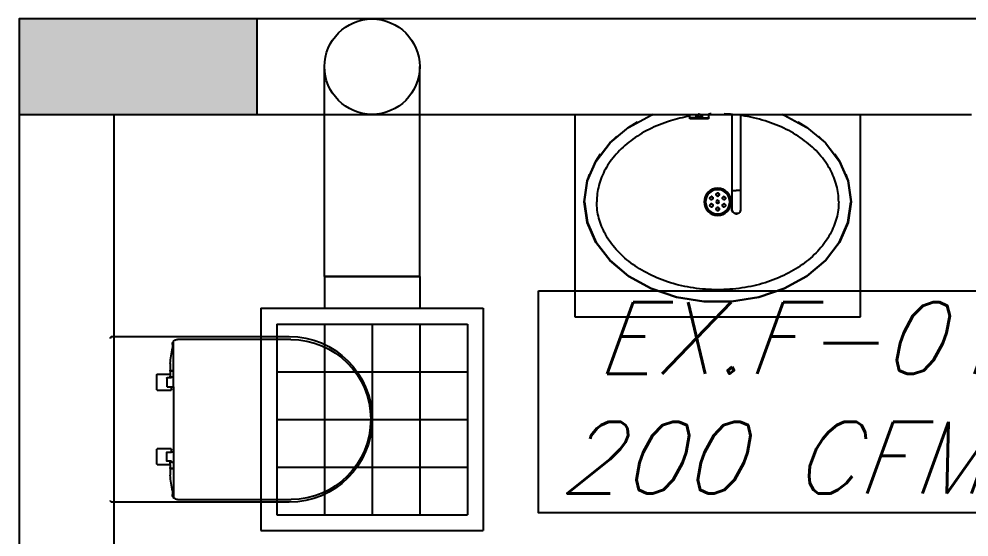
# Model space of a CAD drawing. Header units: metres. Extents: x -658 to -58, y -713 to -118.
# Drawn here: x -111.251 to -109.256, y -128.238 to -127.151 of the extents above; entities that cross this region are included whole.
import ezdxf
from ezdxf.enums import TextEntityAlignment as Align

# ---------------------------------------------------------------- set-up
doc = ezdxf.new("R2010")
doc.units = ezdxf.units.M
doc.header["$LTSCALE"] = 100
for name, color, linetype in [('cw', 4, 'Continuous'), ('EX.DUCT', 3, 'Continuous'), ('M-ANNO-NOTE', 3, 'Continuous'), ('plan', 8, 'Continuous'), ('TEXT AC', 7, 'Continuous')]:
    doc.layers.add(name, color=color, linetype=linetype)
doc.styles.add('rss_dim1', font='romans.shx')

# ---------------------------------------------------------------- blocks, each defined once
blk = doc.blocks.new('wash_basin_15442 - Type 1-533554-الدور الارضي')
for p, q in [((0.125, -0.1), (0.125, -0.525)), ((0.2366, -0.1281), (0.2566, -0.1157)), ((0.366, -0.1), (0.366, -0.1075)), ((0.3794, -0.1075), (0.366, -0.1075)), ((0.3795, -0.1085), (0.3686, -0.1085)), ((0.3686, -0.1085), (0.3795, -0.1085)), ((0.3794, -0.1), (0.3794, -0.1075)), ((0.3794, -0.1075), (0.3797, -0.1075)), ((0.3797, -0.1075), (0.3794, -0.1075)), ((0.3797, -0.1075), (0.3797, -0.1)), ((0.3797, -0.1), (0.3797, -0.1075)), ((0.3802, -0.1), (0.3802, -0.1075)), ((0.3802, -0.1), (0.3802, -0.1075)), ((0.3802, -0.1075), (0.3802, -0.1)), ((0.3802, -0.1075), (0.3803, -0.1075)), ((0.3803, -0.1075), (0.3802, -0.1075)), ((0.3803, -0.1075), (0.3803, -0.1)), ((0.3917, -0.1075), (0.3803, -0.1075)), ((0.3916, -0.1085), (0.3804, -0.1085)), ((0.3804, -0.1085), (0.3916, -0.1085)), ((0.3889, -0.1075), (0.3831, -0.1075)), ((0.3917, -0.1), (0.3917, -0.1075)), ((0.3917, -0.1075), (0.3918, -0.1075)), ((0.3918, -0.1075), (0.3917, -0.1075)), ((0.3918, -0.1075), (0.3918, -0.1)), ((0.3918, -0.1), (0.3918, -0.1075)), ((0.3918, -0.1075), (0.3918, -0.1)), ((0.3923, -0.1), (0.3923, -0.1075)), ((0.3923, -0.1075), (0.3923, -0.1)), ((0.3926, -0.1075), (0.3923, -0.1075)), ((0.3923, -0.1075), (0.3926, -0.1075)), ((0.3925, -0.1085), (0.4034, -0.1085)), ((0.4034, -0.1085), (0.3925, -0.1085)), ((0.3926, -0.1075), (0.3926, -0.1)), ((0.3926, -0.1075), (0.406, -0.1075)), ((0.406, -0.1075), (0.406, -0.1)), ((0.4545, -0.1), (0.4545, -0.26)), ((0.4735, -0.26), (0.4735, -0.1)), ((0.5933, -0.1157), (0.6132, -0.1281)), ((0.725, -0.525), (0.725, -0.1)), ((0.1978, -0.1606), (0.2133, -0.1459)), ((0.6365, -0.1459), (0.652, -0.1606)), ((0.1689, -0.1985), (0.1792, -0.1828)), ((0.6707, -0.1828), (0.681, -0.1985)), ((0.151, -0.24), (0.1557, -0.2259)), ((0.6942, -0.2259), (0.6989, -0.24)), ((0.4558, -0.26), (0.464, -0.26)), ((0.4722, -0.26), (0.464, -0.26)), ((0.125, -0.525), (0.725, -0.525))]:
    blk.add_line(p, q)
at = {"flags": 128}
for points in [[(0.1449, -0.2835), (0.151, -0.2398), (0.1691, -0.1981), (0.1984, -0.16), (0.2376, -0.1274), (0.2849, -0.1016), (0.2895, -0.0997)], [(0.1455, -0.2835), (0.1517, -0.2398), (0.1697, -0.198), (0.1989, -0.16), (0.238, -0.1274), (0.2852, -0.1016), (0.2897, -0.0997)], [(0.5602, -0.0997), (0.5646, -0.1016), (0.6119, -0.1274), (0.651, -0.16), (0.6802, -0.198), (0.6982, -0.2398), (0.7043, -0.2835)], [(0.5603, -0.0997), (0.5649, -0.1016), (0.6123, -0.1274), (0.6514, -0.16), (0.6807, -0.1981), (0.6988, -0.2398), (0.7049, -0.2835)], [(0.1455, -0.2835), (0.1517, -0.2398), (0.1697, -0.198), (0.1989, -0.16), (0.238, -0.1274), (0.2852, -0.1016), (0.29, -0.1)], [(0.367, -0.1085), (0.367, -0.1085), (0.3669, -0.1085), (0.3669, -0.1085), (0.3668, -0.1085), (0.3668, -0.1085), (0.3668, -0.1085), (0.3667, -0.1085), (0.3667, -0.1084), (0.3666, -0.1084), (0.3666, -0.1084), (0.3666, -0.1084), (0.3665, -0.1084), (0.3665, -0.1084), (0.3665, -0.1083), (0.3664, -0.1083), (0.3664, -0.1083), (0.3664, -0.1083), (0.3663, -0.1083), (0.3663, -0.1082), (0.3663, -0.1082), (0.3663, -0.1082), (0.3662, -0.1081), (0.3662, -0.1081), (0.3662, -0.1081), (0.3662, -0.108), (0.3661, -0.108), (0.3661, -0.108), (0.3661, -0.1079), (0.3661, -0.1079), (0.3661, -0.1079), (0.3661, -0.1078), (0.366, -0.1078), (0.366, -0.1077), (0.366, -0.1077), (0.366, -0.1077), (0.366, -0.1076), (0.366, -0.1076), (0.366, -0.1076), (0.366, -0.1075), (0.366, -0.1075)], [(0.3795, -0.1085), (0.3788, -0.1085), (0.3781, -0.1085), (0.3774, -0.1085), (0.3767, -0.1085), (0.3761, -0.1085), (0.3754, -0.1085), (0.3748, -0.1085), (0.3742, -0.1085), (0.3736, -0.1085), (0.3731, -0.1085), (0.3725, -0.1085), (0.372, -0.1085), (0.3715, -0.1085), (0.371, -0.1085), (0.3706, -0.1085), (0.3701, -0.1085), (0.3697, -0.1085), (0.3693, -0.1085), (0.369, -0.1085), (0.3687, -0.1085), (0.3684, -0.1085), (0.3681, -0.1085), (0.3679, -0.1085), (0.3676, -0.1085), (0.3675, -0.1085), (0.3673, -0.1085), (0.3672, -0.1085), (0.3671, -0.1085), (0.367, -0.1085), (0.367, -0.1085), (0.367, -0.1085)], [(0.367, -0.1085), (0.367, -0.1085), (0.3671, -0.1085), (0.3671, -0.1085), (0.3672, -0.1085), (0.3674, -0.1085), (0.3675, -0.1085), (0.3677, -0.1085), (0.368, -0.1085), (0.3682, -0.1085), (0.3685, -0.1085), (0.3688, -0.1085), (0.3691, -0.1085), (0.3695, -0.1085), (0.3699, -0.1085), (0.3703, -0.1085), (0.3708, -0.1085), (0.3712, -0.1085), (0.3717, -0.1085), (0.3722, -0.1085), (0.3728, -0.1085), (0.3733, -0.1085), (0.3739, -0.1085), (0.3745, -0.1085), (0.3751, -0.1085), (0.3757, -0.1085), (0.3764, -0.1085), (0.377, -0.1085), (0.3777, -0.1085), (0.3784, -0.1085), (0.3791, -0.1085), (0.3795, -0.1085)], [(0.3826, -0.1085), (0.3818, -0.1085), (0.3811, -0.1085), (0.3804, -0.1085)], [(0.3804, -0.1085), (0.3811, -0.1085), (0.3819, -0.1085), (0.3826, -0.1085), (0.3834, -0.1085), (0.3841, -0.1085), (0.3849, -0.1085), (0.3856, -0.1085), (0.3864, -0.1085), (0.3872, -0.1085), (0.3879, -0.1085), (0.3887, -0.1085), (0.3894, -0.1085), (0.3902, -0.1085), (0.3909, -0.1085), (0.3916, -0.1085)], [(0.3846, -0.1), (0.3845, -0.1001), (0.3844, -0.1001), (0.3843, -0.1002), (0.3841, -0.1003), (0.384, -0.1004), (0.3839, -0.1004), (0.3838, -0.1005), (0.3837, -0.1006), (0.3836, -0.1007), (0.3835, -0.1008), (0.3834, -0.1009), (0.3833, -0.101), (0.3832, -0.1011), (0.3831, -0.1012), (0.3831, -0.1014), (0.383, -0.1015), (0.3829, -0.1016), (0.3828, -0.1017), (0.3828, -0.1019), (0.3827, -0.102), (0.3827, -0.1021), (0.3826, -0.1022), (0.3826, -0.1024), (0.3826, -0.1025), (0.3826, -0.1027), (0.3825, -0.1028), (0.3825, -0.1029), (0.3825, -0.1031), (0.3825, -0.1032), (0.3825, -0.1034), (0.3825, -0.1035), (0.3825, -0.1036), (0.3825, -0.1038), (0.3826, -0.1039), (0.3826, -0.104), (0.3826, -0.1042), (0.3827, -0.1043), (0.3827, -0.1044), (0.3828, -0.1046), (0.3828, -0.1047), (0.3829, -0.1048), (0.3829, -0.105), (0.383, -0.1051), (0.3831, -0.1052), (0.3832, -0.1053), (0.3833, -0.1054), (0.3833, -0.1055), (0.3834, -0.1056), (0.3835, -0.1057), (0.3836, -0.1058), (0.3837, -0.1059), (0.3838, -0.106), (0.384, -0.1061), (0.3841, -0.1062), (0.3842, -0.1062), (0.3843, -0.1063), (0.3844, -0.1064), (0.3846, -0.1064), (0.3847, -0.1065), (0.3848, -0.1065), (0.385, -0.1066), (0.3851, -0.1066), (0.3852, -0.1067), (0.3854, -0.1067), (0.3855, -0.1067), (0.3856, -0.1067), (0.3858, -0.1067), (0.3859, -0.1068), (0.386, -0.1068)], [(0.386, -0.1068), (0.3861, -0.1067), (0.3863, -0.1067), (0.3864, -0.1067), (0.3866, -0.1067), (0.3867, -0.1067), (0.3868, -0.1066), (0.387, -0.1066), (0.3871, -0.1066), (0.3872, -0.1065), (0.3874, -0.1065), (0.3875, -0.1064), (0.3876, -0.1064), (0.3877, -0.1063), (0.3879, -0.1062), (0.388, -0.1061), (0.3881, -0.1061), (0.3882, -0.106), (0.3883, -0.1059), (0.3884, -0.1058), (0.3885, -0.1057), (0.3886, -0.1056), (0.3887, -0.1055), (0.3888, -0.1054), (0.3889, -0.1053), (0.3889, -0.1051), (0.389, -0.105), (0.3891, -0.1049), (0.3892, -0.1048), (0.3892, -0.1046), (0.3893, -0.1045), (0.3893, -0.1044), (0.3894, -0.1043), (0.3894, -0.1041), (0.3894, -0.104), (0.3894, -0.1038), (0.3895, -0.1037), (0.3895, -0.1036), (0.3895, -0.1034), (0.3895, -0.1033), (0.3895, -0.1031), (0.3895, -0.103), (0.3895, -0.1029), (0.3895, -0.1027), (0.3894, -0.1026), (0.3894, -0.1025), (0.3894, -0.1023), (0.3893, -0.1022), (0.3893, -0.1021), (0.3892, -0.1019), (0.3892, -0.1018), (0.3891, -0.1017), (0.3891, -0.1015), (0.389, -0.1014), (0.3889, -0.1013), (0.3888, -0.1012), (0.3887, -0.1011), (0.3887, -0.101), (0.3886, -0.1009), (0.3885, -0.1008), (0.3884, -0.1007), (0.3883, -0.1006), (0.3882, -0.1005), (0.388, -0.1004), (0.3879, -0.1003), (0.3878, -0.1003), (0.3877, -0.1002), (0.3876, -0.1001), (0.3874, -0.1001), (0.3873, -0.1)], [(0.3916, -0.1085), (0.3909, -0.1085), (0.3901, -0.1085), (0.3894, -0.1085)], [(0.3925, -0.1085), (0.3932, -0.1085), (0.3939, -0.1085), (0.3946, -0.1085), (0.3953, -0.1085), (0.3959, -0.1085), (0.3966, -0.1085), (0.3972, -0.1085), (0.3978, -0.1085), (0.3984, -0.1085), (0.3989, -0.1085), (0.3995, -0.1085), (0.4, -0.1085), (0.4005, -0.1085), (0.401, -0.1085), (0.4014, -0.1085), (0.4019, -0.1085), (0.4023, -0.1085), (0.4027, -0.1085), (0.403, -0.1085), (0.4033, -0.1085), (0.4036, -0.1085), (0.4039, -0.1085), (0.4041, -0.1085), (0.4044, -0.1085), (0.4045, -0.1085), (0.4047, -0.1085), (0.4048, -0.1085), (0.4049, -0.1085), (0.405, -0.1085), (0.405, -0.1085), (0.405, -0.1085)], [(0.405, -0.1085), (0.405, -0.1085), (0.4049, -0.1085), (0.4049, -0.1085), (0.4048, -0.1085), (0.4046, -0.1085), (0.4045, -0.1085), (0.4043, -0.1085), (0.404, -0.1085), (0.4038, -0.1085), (0.4035, -0.1085), (0.4032, -0.1085), (0.4029, -0.1085), (0.4025, -0.1085), (0.4021, -0.1085), (0.4017, -0.1085), (0.4012, -0.1085), (0.4008, -0.1085), (0.4003, -0.1085), (0.3998, -0.1085), (0.3992, -0.1085), (0.3987, -0.1085), (0.3981, -0.1085), (0.3975, -0.1085), (0.3969, -0.1085), (0.3963, -0.1085), (0.3956, -0.1085), (0.395, -0.1085), (0.3943, -0.1085), (0.3936, -0.1085), (0.3929, -0.1085), (0.3925, -0.1085)], [(0.406, -0.1075), (0.406, -0.1075), (0.406, -0.1076), (0.406, -0.1076), (0.406, -0.1077), (0.406, -0.1077), (0.406, -0.1077), (0.406, -0.1078), (0.4059, -0.1078), (0.4059, -0.1079), (0.4059, -0.1079), (0.4059, -0.1079), (0.4059, -0.108), (0.4059, -0.108), (0.4058, -0.108), (0.4058, -0.1081), (0.4058, -0.1081), (0.4058, -0.1081), (0.4058, -0.1082), (0.4057, -0.1082), (0.4057, -0.1082), (0.4057, -0.1082), (0.4056, -0.1083), (0.4056, -0.1083), (0.4056, -0.1083), (0.4055, -0.1083), (0.4055, -0.1084), (0.4055, -0.1084), (0.4054, -0.1084), (0.4054, -0.1084), (0.4054, -0.1084), (0.4053, -0.1084), (0.4053, -0.1085), (0.4052, -0.1085), (0.4052, -0.1085), (0.4052, -0.1085), (0.4051, -0.1085), (0.4051, -0.1085), (0.4051, -0.1085), (0.405, -0.1085), (0.405, -0.1085)], [(0.5599, -0.1), (0.5646, -0.1016), (0.6119, -0.1274), (0.651, -0.16), (0.6802, -0.198), (0.6982, -0.2398), (0.7043, -0.2835)], [(0.4545, -0.26), (0.4545, -0.2616), (0.4545, -0.2631), (0.4545, -0.2647), (0.4545, -0.2662), (0.4545, -0.2677), (0.4545, -0.2693), (0.4545, -0.2708), (0.4545, -0.2723), (0.4545, -0.2737), (0.4545, -0.2752), (0.4545, -0.2766), (0.4545, -0.278), (0.4545, -0.2794), (0.4545, -0.2807), (0.4545, -0.282), (0.4545, -0.2833), (0.4545, -0.2845), (0.4545, -0.2857), (0.4545, -0.2869), (0.4545, -0.288), (0.4545, -0.289), (0.4545, -0.2901), (0.4545, -0.291), (0.4545, -0.2919), (0.4545, -0.2928), (0.4545, -0.2936), (0.4545, -0.2944), (0.4545, -0.2951), (0.4545, -0.2958), (0.4545, -0.2963), (0.4545, -0.2969), (0.4545, -0.2974), (0.4545, -0.2978), (0.4545, -0.2981), (0.4545, -0.2984), (0.4545, -0.2987), (0.4545, -0.2988), (0.4545, -0.2989), (0.4545, -0.299)], [(0.4735, -0.299), (0.4735, -0.2989), (0.4735, -0.2988), (0.4735, -0.2987), (0.4735, -0.2984), (0.4735, -0.2981), (0.4735, -0.2978), (0.4735, -0.2974), (0.4735, -0.2969), (0.4735, -0.2964), (0.4735, -0.2958), (0.4735, -0.2951), (0.4735, -0.2944), (0.4735, -0.2936), (0.4735, -0.2928), (0.4735, -0.292), (0.4735, -0.291), (0.4735, -0.2901), (0.4735, -0.289), (0.4735, -0.288), (0.4735, -0.2869), (0.4735, -0.2857), (0.4735, -0.2845), (0.4735, -0.2833), (0.4735, -0.282), (0.4735, -0.2807), (0.4735, -0.2794), (0.4735, -0.278), (0.4735, -0.2766), (0.4735, -0.2752), (0.4735, -0.2737), (0.4735, -0.2723), (0.4735, -0.2708), (0.4735, -0.2693), (0.4735, -0.2678), (0.4735, -0.2662), (0.4735, -0.2647), (0.4735, -0.2631), (0.4735, -0.2616), (0.4735, -0.26), (0.4735, -0.26)], [(0.7049, -0.2835), (0.6988, -0.3271), (0.6807, -0.3689), (0.6514, -0.4069), (0.6123, -0.4395), (0.5649, -0.4653), (0.5114, -0.4832), (0.4542, -0.4923), (0.3957, -0.4923), (0.3384, -0.4832), (0.2849, -0.4653), (0.2376, -0.4395), (0.1984, -0.4069), (0.1691, -0.3689), (0.151, -0.3271), (0.1449, -0.2835)], [(0.1455, -0.2835), (0.1517, -0.3271), (0.1697, -0.3689), (0.1989, -0.4069), (0.238, -0.4395), (0.2852, -0.4653), (0.3386, -0.4832), (0.3957, -0.4923), (0.4542, -0.4923), (0.5113, -0.4832), (0.5646, -0.4653), (0.6119, -0.4395), (0.651, -0.4069), (0.6802, -0.3689), (0.6982, -0.3271), (0.7043, -0.2835)], [(0.7043, -0.2835), (0.6982, -0.3271), (0.6802, -0.3689), (0.651, -0.4069), (0.6119, -0.4395), (0.5646, -0.4653), (0.5113, -0.4832), (0.4542, -0.4923), (0.3957, -0.4923), (0.3386, -0.4832), (0.2852, -0.4653), (0.238, -0.4395), (0.1989, -0.4069), (0.1697, -0.3689), (0.1517, -0.3271), (0.1455, -0.2835)]]:
    blk.add_lwpolyline(points, dxfattribs=at)
for centre, radius, start, end in [((0.3795, -0.1083), 0.0002, 270, 0), ((0.3795, -0.1083), 0.0002, 270, 360), ((0.3804, -0.1083), 0.0002, 180, 270), ((0.3804, -0.1083), 0.0002, 180, 270), ((0.386, -0.1032), 0.0035, 100.9743, 180), ((0.386, -0.1032), 0.0035, 180, 270), ((0.386, -0.1032), 0.0025, 90, 180), ((0.386, -0.1032), 0.0025, 180, 270), ((0.386, -0.1032), 0.0025, 270, 90), ((0.386, -0.1032), 0.0035, 270, 360), ((0.386, -0.1032), 0.0035, 0, 79.0257), ((0.3916, -0.1083), 0.0002, 270, 0), ((0.3916, -0.1083), 0.0002, 270, 0), ((0.3925, -0.1083), 0.0002, 180, 270), ((0.3925, -0.1083), 0.0002, 180, 270), ((0.4249, -0.2835), 0.0286, 90, 270), ((0.4249, -0.2835), 0.0286, 0, 180), ((0.4249, -0.2835), 0.0254, 90, 270), ((0.4249, -0.2835), 0.0286, 270, 90), ((0.4249, -0.2835), 0.0254, 270, 90), ((0.4249, -0.2835), 0.0286, 180, 0), ((0.4249, -0.2835), 0.00317, 90, 180), ((0.4249, -0.2835), 0.00317, 180, 270), ((0.4249, -0.2835), 0.00318, 90, 105), ((0.4249, -0.2835), 0.00318, 255, 270), ((0.4249, -0.2835), 0.00318, 75, 90), ((0.4249, -0.2835), 0.00318, 0, 90), ((0.4249, -0.2835), 0.00317, 270, 0), ((0.4249, -0.2835), 0.00317, 270, 285), ((0.464, -0.299), 0.0095, 170, 210), ((0.464, -0.299), 0.0095, 180, 193.6243), ((0.464, -0.299), 0.0095, 330, 10), ((0.464, -0.299), 0.0095, 346.3821, 360), ((0.464, -0.299), 0.0095, 250, 270), ((0.464, -0.299), 0.0085, 253.3917, 270), ((0.464, -0.299), 0.0095, 258.4463, 270), ((0.464, -0.299), 0.009, 261.6271, 270), ((0.464, -0.299), 0.0085, 270, 286.6195), ((0.464, -0.299), 0.0095, 270, 290), ((0.464, -0.299), 0.009, 270, 278.39), ((0.464, -0.299), 0.0095, 270, 281.5609)]:
    blk.add_arc(centre, radius, start, end)
for points in [[(0.4112, -0.0991), (0.4094, -0.0992), (0.4075, -0.0993), (0.4057, -0.0994)], [(0.456, -0.1002), (0.4502, -0.0997), (0.4444, -0.0994), (0.4387, -0.0991)], [(0.3795, -0.1085), (0.3795, -0.1085), (0.3795, -0.1085), (0.3795, -0.1083), (0.3794, -0.1081), (0.3794, -0.1078), (0.3794, -0.1076), (0.3794, -0.1075)], [(0.3797, -0.1083), (0.3797, -0.1083), (0.3797, -0.1083), (0.3797, -0.1081), (0.3797, -0.1078), (0.3797, -0.1076), (0.3797, -0.1075)], [(0.3797, -0.1075), (0.3797, -0.1076), (0.3797, -0.1078), (0.3797, -0.1081), (0.3797, -0.1083), (0.3797, -0.1083), (0.3797, -0.1083)], [(0.3802, -0.1083), (0.3802, -0.1083), (0.3802, -0.1083), (0.3802, -0.1081), (0.3802, -0.1078), (0.3802, -0.1076), (0.3802, -0.1075)], [(0.3802, -0.1075), (0.3802, -0.1076), (0.3802, -0.1078), (0.3802, -0.1081), (0.3802, -0.1083), (0.3802, -0.1083), (0.3802, -0.1083)], [(0.3803, -0.1075), (0.3803, -0.1076), (0.3803, -0.1077), (0.3803, -0.1078)], [(0.3803, -0.1078), (0.3803, -0.1077), (0.3803, -0.1076), (0.3803, -0.1075)], [(0.3804, -0.1085), (0.3804, -0.1085), (0.3804, -0.1085), (0.3804, -0.1084), (0.3804, -0.1083)], [(0.3843, -0.1013), (0.3834, -0.1014), (0.3824, -0.1015), (0.3815, -0.1016)], [(0.3892, -0.1007), (0.3885, -0.1008), (0.3878, -0.1009), (0.3871, -0.1009)], [(0.3916, -0.1085), (0.3916, -0.1085), (0.3916, -0.1085), (0.3916, -0.1084), (0.3916, -0.1083)], [(0.3917, -0.1078), (0.3917, -0.1077), (0.3917, -0.1076), (0.3917, -0.1075)], [(0.3917, -0.1075), (0.3917, -0.1076), (0.3917, -0.1077), (0.3917, -0.1078)], [(0.3918, -0.1075), (0.3918, -0.1076), (0.3918, -0.1078), (0.3918, -0.1081), (0.3918, -0.1083), (0.3918, -0.1083), (0.3918, -0.1083)], [(0.3918, -0.1083), (0.3918, -0.1083), (0.3918, -0.1083), (0.3918, -0.1081), (0.3918, -0.1078), (0.3918, -0.1076), (0.3918, -0.1075)], [(0.3923, -0.1075), (0.3923, -0.1076), (0.3923, -0.1078), (0.3923, -0.1081), (0.3923, -0.1083), (0.3923, -0.1083), (0.3923, -0.1083)], [(0.3923, -0.1083), (0.3923, -0.1083), (0.3923, -0.1083), (0.3923, -0.1081), (0.3923, -0.1078), (0.3923, -0.1076), (0.3923, -0.1075)], [(0.3925, -0.1085), (0.3925, -0.1085), (0.3925, -0.1085), (0.3925, -0.1083), (0.3926, -0.1081), (0.3926, -0.1078), (0.3926, -0.1076), (0.3926, -0.1075)], [(0.4094, -0.2779), (0.4096, -0.2782), (0.4099, -0.2784), (0.4102, -0.2786)], [(0.4224, -0.2663), (0.4223, -0.2665), (0.4221, -0.2669), (0.4218, -0.2676), (0.4218, -0.268), (0.4218, -0.2683)], [(0.4218, -0.2683), (0.4218, -0.2684), (0.4218, -0.2685), (0.4218, -0.2687)], [(0.4249, -0.2715), (0.4247, -0.2715), (0.4242, -0.2714), (0.4235, -0.2711), (0.4229, -0.2708), (0.4224, -0.2702), (0.4221, -0.2696), (0.4218, -0.269), (0.4218, -0.2685), (0.4218, -0.2683)], [(0.4264, -0.2654), (0.4259, -0.2652), (0.4254, -0.2651), (0.4249, -0.2651)], [(0.4249, -0.2715), (0.4252, -0.2715), (0.4257, -0.2714), (0.4264, -0.2711), (0.427, -0.2708), (0.4275, -0.2702), (0.4278, -0.2696), (0.428, -0.2692), (0.428, -0.269)], [(0.4281, -0.2687), (0.4281, -0.2685), (0.4281, -0.2684), (0.4281, -0.2683)], [(0.4375, -0.2727), (0.4371, -0.2728), (0.4368, -0.2729), (0.4365, -0.2731)], [(0.4386, -0.2727), (0.4384, -0.2727), (0.4381, -0.2727), (0.4377, -0.2727), (0.4375, -0.2727)], [(0.6789, -0.2835), (0.6789, -0.295), (0.6759, -0.3181), (0.6623, -0.3519), (0.6397, -0.3838), (0.6085, -0.4124), (0.5698, -0.4363), (0.525, -0.4544), (0.4761, -0.4655), (0.4249, -0.4693), (0.3738, -0.4655), (0.3249, -0.4544), (0.2801, -0.4363), (0.2414, -0.4124), (0.2102, -0.3838), (0.1876, -0.3519), (0.174, -0.3181), (0.1709, -0.295), (0.1709, -0.2835)], [(0.4249, -0.2954), (0.4247, -0.2954), (0.4242, -0.2955), (0.4235, -0.2958), (0.4229, -0.2961), (0.4224, -0.2967), (0.4221, -0.2973), (0.4218, -0.2979), (0.4218, -0.2984), (0.4218, -0.2986)], [(0.4249, -0.2954), (0.4252, -0.2954), (0.4257, -0.2955), (0.4264, -0.2958), (0.427, -0.2961), (0.4275, -0.2967), (0.4278, -0.2973), (0.4281, -0.2979), (0.4281, -0.2984), (0.4281, -0.2986)], [(0.4275, -0.3006), (0.4276, -0.3004), (0.4278, -0.3), (0.4281, -0.2993), (0.4281, -0.2989), (0.4281, -0.2986)], [(0.4405, -0.289), (0.4403, -0.2887), (0.44, -0.2885), (0.4397, -0.2883)], [(0.464, -0.3085), (0.4629, -0.3085), (0.4607, -0.3081), (0.4578, -0.3064), (0.4556, -0.3038), (0.4545, -0.3007), (0.4545, -0.2984), (0.4546, -0.2973)], [(0.464, -0.3085), (0.4654, -0.3085), (0.4681, -0.3079), (0.4715, -0.3053), (0.4735, -0.3015), (0.4736, -0.2987), (0.4734, -0.2973)], [(0.4235, -0.3015), (0.424, -0.3017), (0.4245, -0.3018), (0.4249, -0.3018)]]:
    blk.add_open_spline(points, degree=3)
for points, knots in [([(0.366, -0.1039), (0.3521, -0.1064), (0.3224, -0.1135), (0.2801, -0.1306), (0.2414, -0.1545), (0.2102, -0.1831), (0.1876, -0.215), (0.174, -0.2488), (0.1709, -0.2719), (0.1709, -0.2835)], [4.941188, 4.941188, 4.941188, 4.941188, 5.105088, 5.301438, 5.497787, 5.694137, 5.890486, 6.086836, 6.283185, 6.283185, 6.283185, 6.283185]), ([(0.3794, -0.1075), (0.3794, -0.1076), (0.3794, -0.1078), (0.3794, -0.1082), (0.3795, -0.1084), (0.3795, -0.1085), (0.3795, -0.1085)], [0, 0, 0, 0, 0.2, 0.4, 0.7, 1, 1, 1, 1]), ([(0.3804, -0.1083), (0.3804, -0.1083), (0.3804, -0.1085), (0.3804, -0.1085), (0.3804, -0.1085)], [0.6, 0.6, 0.6, 0.6, 0.7, 1, 1, 1, 1]), ([(0.3854, -0.0998), (0.3852, -0.0998), (0.3848, -0.0999), (0.3843, -0.1002), (0.384, -0.1004), (0.3837, -0.1006), (0.3835, -0.1008), (0.3833, -0.101), (0.3831, -0.1012), (0.3829, -0.1016), (0.3826, -0.1022), (0.3825, -0.1028), (0.3825, -0.1032)], [0.5555556, 0.5555556, 0.5555556, 0.5555556, 0.6111111, 0.6666667, 0.6944444, 0.7222222, 0.75, 0.7777778, 0.8055556, 0.8333333, 0.8888889, 1, 1, 1, 1]), ([(0.3825, -0.1032), (0.3825, -0.1037), (0.3826, -0.1043), (0.3829, -0.1049), (0.3831, -0.1053), (0.3833, -0.1055), (0.3835, -0.1057), (0.3837, -0.1059), (0.384, -0.1061), (0.3842, -0.1063), (0.3845, -0.1064), (0.3849, -0.1066), (0.3856, -0.1068), (0.3864, -0.1068), (0.3872, -0.1066), (0.3877, -0.1063), (0.388, -0.1061), (0.3883, -0.1059), (0.3885, -0.1057), (0.3887, -0.1055), (0.3889, -0.1053), (0.3891, -0.1049), (0.3894, -0.1043), (0.3895, -0.1037), (0.3895, -0.1032)], [0, 0, 0, 0, 0.111111, 0.166667, 0.194444, 0.222222, 0.25, 0.277778, 0.305556, 0.333333, 0.361111, 0.388889, 0.444444, 0.555556, 0.611111, 0.666667, 0.694444, 0.722222, 0.75, 0.777778, 0.805556, 0.833333, 0.888889, 1, 1, 1, 1]), ([(0.3895, -0.1032), (0.3895, -0.1028), (0.3894, -0.1022), (0.3891, -0.1016), (0.3889, -0.1012), (0.3887, -0.101), (0.3885, -0.1008), (0.3883, -0.1006), (0.388, -0.1004), (0.3878, -0.1002), (0.3875, -0.1001), (0.3871, -0.0999), (0.3868, -0.0998), (0.3866, -0.0998)], [0, 0, 0, 0, 0.1111111, 0.1666667, 0.1944444, 0.2222222, 0.25, 0.2777778, 0.3055556, 0.3333333, 0.3611111, 0.3888889, 0.4444444, 0.4444444, 0.4444444, 0.4444444]), ([(0.3916, -0.1083), (0.3916, -0.1083), (0.3916, -0.1085), (0.3916, -0.1085), (0.3916, -0.1085)], [0.6, 0.6, 0.6, 0.6, 0.7, 1, 1, 1, 1]), ([(0.3926, -0.1075), (0.3926, -0.1076), (0.3926, -0.1078), (0.3926, -0.1082), (0.3925, -0.1084), (0.3925, -0.1085), (0.3925, -0.1085)], [0, 0, 0, 0, 0.2, 0.4, 0.7, 1, 1, 1, 1]), ([(0.6789, -0.2835), (0.6789, -0.2719), (0.6759, -0.2488), (0.6623, -0.215), (0.6397, -0.1831), (0.6085, -0.1545), (0.5698, -0.1306), (0.525, -0.1125), (0.4913, -0.1049), (0.4735, -0.1023), (0.4724, -0.1021)], [3.141593, 3.141593, 3.141593, 3.141593, 3.337942, 3.534292, 3.730641, 3.926991, 4.12334, 4.31969, 4.516039, 4.529088, 4.529088, 4.529088, 4.529088]), ([(0.4102, -0.2786), (0.41, -0.2785), (0.4097, -0.2782), (0.4093, -0.2778), (0.4091, -0.2775), (0.4089, -0.2772), (0.4088, -0.2769), (0.4087, -0.2765), (0.4086, -0.2758), (0.4088, -0.2748), (0.4093, -0.2738), (0.4101, -0.2732), (0.4108, -0.2729), (0.4113, -0.2727), (0.4118, -0.2727), (0.4126, -0.2727), (0.4131, -0.2729), (0.4134, -0.2731)], [-1, -1, -1, -1, -0.916667, -0.875, -0.833333, -0.791667, -0.770833, -0.75, -0.666667, -0.555556, -0.444444, -0.333333, -0.277778, -0.222222, -0.166667, -0.111111, 0, 0, 0, 0]), ([(0.4134, -0.2731), (0.4137, -0.2733), (0.4141, -0.2736), (0.4145, -0.2742), (0.4147, -0.2745), (0.4148, -0.2747), (0.4149, -0.275), (0.4149, -0.2753), (0.415, -0.2755), (0.415, -0.2759), (0.415, -0.2764), (0.4148, -0.2771), (0.4144, -0.2778), (0.4139, -0.2783), (0.4136, -0.2785), (0.4133, -0.2787), (0.4129, -0.2788), (0.4126, -0.2789), (0.4123, -0.279), (0.412, -0.279), (0.4117, -0.279), (0.4111, -0.279), (0.4105, -0.2788), (0.4102, -0.2786)], [-1, -1, -1, -1, -0.888889, -0.833333, -0.805556, -0.777778, -0.75, -0.722222, -0.694444, -0.666667, -0.611111, -0.555556, -0.444444, -0.388889, -0.361111, -0.333333, -0.277778, -0.25, -0.222222, -0.194444, -0.166667, -0.111111, 0, 0, 0, 0]), ([(0.4102, -0.2786), (0.4105, -0.2788), (0.4111, -0.279), (0.4117, -0.279), (0.4121, -0.279), (0.4122, -0.279), (0.4123, -0.279)], [-1, -1, -1, -1, -0.8888889, -0.8333333, -0.8055556, -0.7777778, -0.7777778, -0.7777778, -0.7777778]), ([(0.4134, -0.2731), (0.4132, -0.273), (0.4128, -0.2728), (0.4123, -0.2727), (0.4118, -0.2727), (0.4115, -0.2727), (0.4113, -0.2727), (0.4113, -0.2727)], [-1, -1, -1, -1, -0.9166667, -0.875, -0.8333333, -0.7916667, -0.7777778, -0.7777778, -0.7777778, -0.7777778]), ([(0.4148, -0.2747), (0.4147, -0.2747), (0.4147, -0.2745), (0.4145, -0.2742), (0.4141, -0.2736), (0.4137, -0.2733), (0.4134, -0.2731)], [-0.2222222, -0.2222222, -0.2222222, -0.2222222, -0.1944444, -0.1666667, -0.1111111, 0, 0, 0, 0]), ([(0.4218, -0.2683), (0.4218, -0.2679), (0.4218, -0.2675), (0.422, -0.267), (0.4222, -0.2667), (0.4225, -0.2663), (0.4229, -0.2658), (0.4237, -0.2653), (0.4245, -0.2651), (0.4249, -0.2651)], [-1, -1, -1, -1, -0.785714, -0.732143, -0.678571, -0.571429, -0.428571, -0.285714, 0, 0, 0, 0]), ([(0.4219, -0.269), (0.4219, -0.2691), (0.4219, -0.2693), (0.422, -0.2696), (0.4222, -0.2699), (0.4225, -0.2703), (0.4229, -0.2708), (0.4235, -0.2711), (0.4242, -0.2714), (0.4247, -0.2715), (0.4249, -0.2715)], [-0.8571429, -0.8571429, -0.8571429, -0.8571429, -0.7857143, -0.7321429, -0.6785714, -0.5714286, -0.4285714, -0.2857143, -0.1428571, 0, 0, 0, 0]), ([(0.4249, -0.2651), (0.4246, -0.2651), (0.4241, -0.2652), (0.4237, -0.2654), (0.4235, -0.2654)], [-1, -1, -1, -1, -0.7857143, -0.7142857, -0.7142857, -0.7142857, -0.7142857]), ([(0.4249, -0.2651), (0.4253, -0.2651), (0.426, -0.2652), (0.4269, -0.2657), (0.4275, -0.2663), (0.4278, -0.2669), (0.4281, -0.2676), (0.4281, -0.268), (0.4281, -0.2683)], [-1, -1, -1, -1, -0.785714, -0.571429, -0.428571, -0.285714, -0.142857, 0, 0, 0, 0]), ([(0.4281, -0.2683), (0.4281, -0.2686), (0.4281, -0.2691), (0.4279, -0.2695), (0.4277, -0.2699), (0.4274, -0.2703), (0.427, -0.2708), (0.4264, -0.2711), (0.4257, -0.2714), (0.4252, -0.2715), (0.4249, -0.2715)], [-1, -1, -1, -1, -0.785714, -0.732143, -0.678571, -0.571429, -0.428571, -0.285714, -0.142857, 0, 0, 0, 0]), ([(0.4281, -0.2683), (0.4281, -0.2679), (0.4281, -0.2675), (0.4279, -0.267), (0.4277, -0.2667), (0.4276, -0.2665), (0.4275, -0.2663)], [-1, -1, -1, -1, -0.7857143, -0.7321429, -0.6785714, -0.5714286, -0.5714286, -0.5714286, -0.5714286]), ([(0.4397, -0.2786), (0.4394, -0.2788), (0.4388, -0.279), (0.4382, -0.279), (0.4379, -0.279), (0.4376, -0.279), (0.4373, -0.2789), (0.437, -0.2789), (0.4368, -0.2788), (0.4364, -0.2786), (0.4361, -0.2783), (0.4355, -0.2778), (0.4351, -0.2771), (0.435, -0.2765), (0.4349, -0.2761), (0.4349, -0.2757), (0.4349, -0.2754), (0.435, -0.275), (0.4351, -0.2747), (0.4352, -0.2745), (0.4354, -0.2742), (0.4358, -0.2736), (0.4362, -0.2733), (0.4365, -0.2731)], [-1, -1, -1, -1, -0.888889, -0.833333, -0.805556, -0.777778, -0.75, -0.722222, -0.694444, -0.666667, -0.611111, -0.555556, -0.444444, -0.388889, -0.361111, -0.333333, -0.277778, -0.25, -0.222222, -0.194444, -0.166667, -0.111111, 0, 0, 0, 0]), ([(0.4365, -0.2731), (0.4362, -0.2733), (0.4358, -0.2736), (0.4354, -0.2742), (0.4352, -0.2745), (0.4352, -0.2747), (0.4351, -0.2747)], [-1, -1, -1, -1, -0.8888889, -0.8333333, -0.8055556, -0.7777778, -0.7777778, -0.7777778, -0.7777778]), ([(0.4365, -0.2731), (0.4367, -0.273), (0.4371, -0.2728), (0.4376, -0.2727), (0.438, -0.2727), (0.4384, -0.2727), (0.4387, -0.2727), (0.4391, -0.2728), (0.4397, -0.2731), (0.4406, -0.2738), (0.4411, -0.2748), (0.4413, -0.2757), (0.4412, -0.2765), (0.4411, -0.277), (0.4408, -0.2775), (0.4404, -0.2781), (0.44, -0.2784), (0.4397, -0.2786)], [-1, -1, -1, -1, -0.916667, -0.875, -0.833333, -0.791667, -0.770833, -0.75, -0.666667, -0.555556, -0.444444, -0.333333, -0.277778, -0.222222, -0.166667, -0.111111, 0, 0, 0, 0]), ([(0.4376, -0.279), (0.4377, -0.279), (0.4378, -0.279), (0.4382, -0.279), (0.4388, -0.279), (0.4394, -0.2788), (0.4397, -0.2786)], [-0.2222222, -0.2222222, -0.2222222, -0.2222222, -0.1944444, -0.1666667, -0.1111111, 0, 0, 0, 0]), ([(0.4397, -0.2786), (0.4399, -0.2785), (0.4402, -0.2783), (0.4404, -0.278), (0.4405, -0.2779)], [-1, -1, -1, -1, -0.9166667, -0.8888889, -0.8888889, -0.8888889, -0.8888889]), ([(0.4134, -0.2938), (0.4132, -0.2939), (0.4128, -0.2941), (0.4123, -0.2942), (0.4118, -0.2942), (0.4115, -0.2942), (0.4112, -0.2942), (0.4108, -0.2941), (0.4102, -0.2938), (0.4093, -0.2931), (0.4088, -0.2921), (0.4086, -0.2912), (0.4087, -0.2904), (0.4088, -0.2899), (0.4091, -0.2894), (0.4095, -0.2888), (0.4099, -0.2885), (0.4102, -0.2883)], [-1, -1, -1, -1, -0.916667, -0.875, -0.833333, -0.791667, -0.770833, -0.75, -0.666667, -0.555556, -0.444444, -0.333333, -0.277778, -0.222222, -0.166667, -0.111111, 0, 0, 0, 0]), ([(0.4102, -0.2883), (0.41, -0.2884), (0.4097, -0.2886), (0.4095, -0.2889), (0.4094, -0.289)], [-1, -1, -1, -1, -0.9166667, -0.8888889, -0.8888889, -0.8888889, -0.8888889]), ([(0.4123, -0.2879), (0.4122, -0.2879), (0.412, -0.2879), (0.4117, -0.2879), (0.4111, -0.2879), (0.4105, -0.2881), (0.4102, -0.2883)], [-0.2222222, -0.2222222, -0.2222222, -0.2222222, -0.1944444, -0.1666667, -0.1111111, 0, 0, 0, 0]), ([(0.4102, -0.2883), (0.4105, -0.2881), (0.4111, -0.2879), (0.4117, -0.2879), (0.412, -0.2879), (0.4123, -0.2879), (0.4126, -0.288), (0.4129, -0.288), (0.4131, -0.2881), (0.4135, -0.2883), (0.4138, -0.2886), (0.4144, -0.2891), (0.4148, -0.2898), (0.4149, -0.2904), (0.415, -0.2908), (0.415, -0.2912), (0.415, -0.2915), (0.4149, -0.2919), (0.4148, -0.2922), (0.4147, -0.2924), (0.4145, -0.2927), (0.4141, -0.2933), (0.4137, -0.2936), (0.4134, -0.2938)], [-1, -1, -1, -1, -0.888889, -0.833333, -0.805556, -0.777778, -0.75, -0.722222, -0.694444, -0.666667, -0.611111, -0.555556, -0.444444, -0.388889, -0.361111, -0.333333, -0.277778, -0.25, -0.222222, -0.194444, -0.166667, -0.111111, 0, 0, 0, 0]), ([(0.4113, -0.2942), (0.4115, -0.2942), (0.4118, -0.2942), (0.4126, -0.2942), (0.4131, -0.294), (0.4134, -0.2938)], [-0.2222222, -0.2222222, -0.2222222, -0.2222222, -0.1666667, -0.1111111, 0, 0, 0, 0]), ([(0.4134, -0.2938), (0.4137, -0.2936), (0.4141, -0.2933), (0.4145, -0.2927), (0.4147, -0.2924), (0.4147, -0.2922), (0.4148, -0.2922)], [-1, -1, -1, -1, -0.8888889, -0.8333333, -0.8055556, -0.7777778, -0.7777778, -0.7777778, -0.7777778]), ([(0.4218, -0.2986), (0.4218, -0.2983), (0.4218, -0.2978), (0.422, -0.2974), (0.4222, -0.297), (0.4225, -0.2966), (0.4229, -0.2961), (0.4235, -0.2958), (0.4242, -0.2955), (0.4247, -0.2954), (0.4249, -0.2954)], [-1, -1, -1, -1, -0.785714, -0.732143, -0.678571, -0.571429, -0.428571, -0.285714, -0.142857, 0, 0, 0, 0]), ([(0.4218, -0.2986), (0.4218, -0.299), (0.4218, -0.2994), (0.422, -0.2999), (0.4222, -0.3002), (0.4223, -0.3004), (0.4224, -0.3006)], [-1, -1, -1, -1, -0.7857143, -0.7321429, -0.6785714, -0.5714286, -0.5714286, -0.5714286, -0.5714286]), ([(0.4249, -0.3018), (0.4246, -0.3018), (0.4239, -0.3017), (0.423, -0.3012), (0.4224, -0.3006), (0.4221, -0.3), (0.4218, -0.2993), (0.4218, -0.2989), (0.4218, -0.2986)], [-1, -1, -1, -1, -0.785714, -0.571429, -0.428571, -0.285714, -0.142857, 0, 0, 0, 0]), ([(0.4281, -0.2986), (0.4281, -0.2983), (0.4281, -0.2978), (0.4279, -0.2973), (0.4277, -0.297), (0.4274, -0.2966), (0.427, -0.2961), (0.4264, -0.2958), (0.4257, -0.2955), (0.4252, -0.2954), (0.4249, -0.2954)], [-1, -1, -1, -1, -0.785714, -0.732143, -0.678571, -0.571429, -0.428571, -0.285714, -0.142857, 0, 0, 0, 0]), ([(0.4281, -0.2986), (0.4281, -0.299), (0.4281, -0.2994), (0.4279, -0.2999), (0.4277, -0.3002), (0.4274, -0.3006), (0.427, -0.3011), (0.4262, -0.3016), (0.4254, -0.3018), (0.4249, -0.3018)], [-1, -1, -1, -1, -0.785714, -0.732143, -0.678571, -0.571429, -0.428571, -0.285714, 0, 0, 0, 0]), ([(0.4365, -0.2938), (0.4362, -0.2936), (0.4358, -0.2933), (0.4354, -0.2927), (0.4352, -0.2924), (0.4351, -0.2922), (0.435, -0.2919), (0.435, -0.2916), (0.4349, -0.2914), (0.4349, -0.291), (0.4349, -0.2905), (0.4351, -0.2898), (0.4355, -0.2891), (0.436, -0.2886), (0.4363, -0.2884), (0.4366, -0.2882), (0.437, -0.2881), (0.4373, -0.288), (0.4376, -0.2879), (0.4378, -0.2879), (0.4382, -0.2879), (0.4388, -0.2879), (0.4394, -0.2881), (0.4397, -0.2883)], [-1, -1, -1, -1, -0.888889, -0.833333, -0.805556, -0.777778, -0.75, -0.722222, -0.694444, -0.666667, -0.611111, -0.555556, -0.444444, -0.388889, -0.361111, -0.333333, -0.277778, -0.25, -0.222222, -0.194444, -0.166667, -0.111111, 0, 0, 0, 0]), ([(0.4351, -0.2922), (0.4352, -0.2922), (0.4352, -0.2924), (0.4354, -0.2927), (0.4358, -0.2933), (0.4362, -0.2936), (0.4365, -0.2938)], [-0.2222222, -0.2222222, -0.2222222, -0.2222222, -0.1944444, -0.1666667, -0.1111111, 0, 0, 0, 0]), ([(0.4397, -0.2883), (0.4399, -0.2884), (0.4402, -0.2887), (0.4406, -0.2891), (0.4408, -0.2894), (0.441, -0.2897), (0.4411, -0.29), (0.4412, -0.2904), (0.4413, -0.2911), (0.4411, -0.2921), (0.4406, -0.2931), (0.4398, -0.2937), (0.4391, -0.294), (0.4386, -0.2942), (0.438, -0.2942), (0.4373, -0.2942), (0.4368, -0.294), (0.4365, -0.2938)], [-1, -1, -1, -1, -0.916667, -0.875, -0.833333, -0.791667, -0.770833, -0.75, -0.666667, -0.555556, -0.444444, -0.333333, -0.277778, -0.222222, -0.166667, -0.111111, 0, 0, 0, 0]), ([(0.4365, -0.2938), (0.4367, -0.2939), (0.4371, -0.2941), (0.4374, -0.2941), (0.4375, -0.2942)], [-1, -1, -1, -1, -0.9166667, -0.8909344, -0.8909344, -0.8909344, -0.8909344]), ([(0.4375, -0.2942), (0.4376, -0.2942), (0.4377, -0.2942), (0.438, -0.2942), (0.4384, -0.2942), (0.4386, -0.2942), (0.4386, -0.2942)], [-0.8888889, -0.8888889, -0.8888889, -0.8888889, -0.875, -0.8333333, -0.7916667, -0.7777778, -0.7777778, -0.7777778, -0.7777778]), ([(0.4397, -0.2883), (0.4394, -0.2881), (0.4388, -0.2879), (0.4382, -0.2879), (0.4378, -0.2879), (0.4377, -0.2879), (0.4376, -0.2879)], [-1, -1, -1, -1, -0.8888889, -0.8333333, -0.8055556, -0.7777778, -0.7777778, -0.7777778, -0.7777778]), ([(0.4249, -0.3018), (0.4253, -0.3018), (0.4258, -0.3017), (0.4262, -0.3015), (0.4264, -0.3015)], [-1, -1, -1, -1, -0.7857143, -0.7142857, -0.7142857, -0.7142857, -0.7142857])]:
    blk.add_open_spline(points, degree=3, knots=knots)
blk = doc.blocks.new('Deca_Bacia Sanitaria Convencional Lk_P_232_Suspensa - P_232_Branco Gelo GE17-2202971-الدور الارضي')
for p, q in [((-99.1446, -78.7742), (-99.1446, -79.1455)), ((-98.7968, -79.1455), (-98.7968, -78.7742))]:
    blk.add_line(p, q)
for centre, radius, start, end in [((-98.9707, -78.7742), 0.1739, 0, 180), ((-99.1406, -79.1455), 0.004, 180, 270), ((-98.8008, -79.1455), 0.004, 270, 0)]:
    blk.add_arc(centre, radius, start, end)
blk = doc.blocks.new('Deca_Shared_Assento_P_232 - AP_60_ Branco Gelo GE17-2202861-الدور الارضي')
for p, q in [((-99.1388, -79.0091), (-99.1388, -78.7705)), ((-98.803, -78.7711), (-98.803, -79.0091)), ((-99.0394, -79.0174), (-99.1343, -79.0174)), ((-99.1209, -79.0192), (-99.1284, -79.0191)), ((-99.0652, -79.0243), (-99.088, -79.0243)), ((-99.0736, -79.0233), (-99.0736, -79.0174)), ((-99.073, -79.0234), (-99.073, -79.0174)), ((-99.0652, -79.0243), (-99.0615, -79.0243)), ((-99.0652, -79.0516), (-99.0652, -79.0243)), ((-99.0605, -79.0233), (-99.0605, -79.0174)), ((-99.0605, -79.0212), (-99.0584, -79.0212)), ((-99.0584, -79.0212), (-99.0584, -79.0302)), ((-99.0574, -79.0312), (-99.0404, -79.0312)), ((-98.9671, -79.0174), (-99.0394, -79.0174)), ((-99.0394, -79.0174), (-99.0394, -79.0212)), ((-99.0394, -79.0303), (-99.0394, -79.0211)), ((-99.0394, -79.0212), (-99.0336, -79.0212)), ((-99.0326, -79.0222), (-99.0326, -79.0516)), ((-98.9024, -79.0174), (-98.9671, -79.0174)), ((-98.9092, -79.0516), (-98.9092, -79.0222)), ((-98.9082, -79.0212), (-98.9024, -79.0212)), ((-98.9024, -79.0174), (-98.8074, -79.0174)), ((-98.9024, -79.0212), (-98.9024, -79.0174)), ((-98.9024, -79.0303), (-98.9024, -79.0211)), ((-98.8844, -79.0312), (-98.9014, -79.0312)), ((-98.8834, -79.0212), (-98.8834, -79.0302)), ((-98.8813, -79.0212), (-98.8834, -79.0212)), ((-98.8813, -79.0233), (-98.8813, -79.0174)), ((-98.8766, -79.0243), (-98.8803, -79.0243)), ((-98.8537, -79.0243), (-98.8766, -79.0243)), ((-98.8766, -79.0243), (-98.8766, -79.0516)), ((-98.8688, -79.0234), (-98.8688, -79.0174)), ((-98.8682, -79.0233), (-98.8682, -79.0174)), ((-98.8133, -79.0191), (-98.8208, -79.0192)), ((-99.0336, -79.0526), (-99.0642, -79.0526)), ((-98.8776, -79.0526), (-98.9082, -79.0526))]:
    blk.add_line(p, q)
for centre, radius, start, end in [((-98.9709, -78.7711), 0.1679, 0, 179.7947), ((-99.1287, -79.0091), 0.01, 180, 271.7731), ((-98.813, -79.0091), 0.01, 268.2269, 0), ((-99.0407, -78.6089), 0.4181, 258.944, 263.5087), ((-99.0746, -79.0233), 0.00102, 280, 0), ((-99.072, -79.0234), 0.000938, 180, 270), ((-99.0615, -79.0233), 0.000993, 270, 0), ((-99.0574, -79.0302), 0.00101, 180, 270), ((-99.0404, -79.0301), 0.00102, 270, 353.7846), ((-99.0336, -79.0222), 0.001, 0, 90), ((-98.9082, -79.0222), 0.001, 90, 180), ((-98.9014, -79.0301), 0.00102, 186.2154, 270), ((-98.8844, -79.0302), 0.00101, 270, 0), ((-98.8803, -79.0233), 0.000993, 180, 270), ((-98.8697, -79.0234), 0.000938, 270, 0), ((-98.8671, -79.0233), 0.00102, 180, 260), ((-98.901, -78.6089), 0.4181, 276.4913, 281.056), ((-99.0642, -79.0516), 0.001, 180, 270), ((-99.0336, -79.0516), 0.001, 270, 0), ((-98.9082, -79.0516), 0.001, 180, 270), ((-98.8776, -79.0516), 0.001, 270, 0)]:
    blk.add_arc(centre, radius, start, end)
blk = doc.blocks.new('GREGRERGREGRE')
h = blk.add_hatch(color=256)
h.dxf.hatch_style = 1
h.paths.add_polyline_path([(-229.5048, -127.3512), (-229.5048, -127.1512), (-230.0048, -127.1512), (-230.0048, -127.3512)])
blk.add_lwpolyline([(-229.5048, -127.3512), (-229.5048, -127.1512), (-230.0048, -127.1512), (-230.0048, -127.3512)], close=True)
blk = doc.blocks.new('A$Cc2be8e3e')
at = {"layer": 'plan'}
for p, q in [((-1.8028, 21.3095), (-41.8028, 21.3095)), ((-41.8028, 21.3095), (-41.8028, 1.3095)), ((-41.6028, 21.1095), (-39.8035, 21.1095)), ((-41.6028, 19.3095), (-41.6028, 21.1095))]:
    blk.add_line(p, q, dxfattribs=at)
for name, p in [('GREGRERGREGRE', (188.202, 148.4607)), ('wash_basin_15442 - Type 1-533554-الدور الارضي', (-40.761, 21.2095))]:
    blk.add_blockref(name, p, dxfattribs=at)
at = {"layer": 'plan', "xscale": -1, "rotation": 270}
for name in ['Deca_Bacia Sanitaria Convencional Lk_P_232_Suspensa - P_232_Branco Gelo GE17-2202971-الدور الارضي', 'Deca_Shared_Assento_P_232 - AP_60_ Branco Gelo GE17-2202861-الدور الارضي']:
    blk.add_blockref(name, (37.5387, 119.4403), dxfattribs=at)
blk = doc.blocks.new('EF-6')
for p, q in [((-239.7, -141.9), (-239.7, 208.1)), ((110.3, 208.1), (-239.7, 208.1)), ((110.3, -141.9), (110.3, 208.1)), ((110.3, -141.9), (-239.7, -141.9)), ((-139.7, -191.9), (-139.7, -141.9)), ((10.3, -191.9), (10.3, -141.9)), ((10.3, -191.9), (-139.7, -191.9))]:
    blk.add_line(p, q)
at = {"color": 1}
for p, q in [((85.3, 183.1), (-214.7, 183.1)), ((-214.7, -116.9), (-214.7, 183.1)), ((-139.7, -116.9), (-139.7, 183.1)), ((-64.7, -116.9), (-64.7, 183.1)), ((10.3, -116.9), (10.3, 183.1)), ((85.3, -116.9), (85.3, 183.1)), ((85.3, 108.1), (-214.7, 108.1)), ((85.3, 33.1), (-214.7, 33.1)), ((85.3, -41.9), (-214.7, -41.9)), ((85.3, -116.9), (-214.7, -116.9))]:
    blk.add_line(p, q, dxfattribs=at)

msp = doc.modelspace()

# ---------------------------------------------------------------- linework, layer by layer
at = {"layer": 'cw'}
msp.add_circle((-110.5093, -127.2512), 0.1, dxfattribs=at)
at = {"layer": 'EX.DUCT', "linetype": 'ByBlock'}
for p, q in [((-110.6093, -127.6911, 0), (-110.6093, -127.2512, 0)), ((-110.4093, -127.6911, 0), (-110.4093, -127.2512, 0))]:
    msp.add_line(p, q, dxfattribs=at)
at = {"layer": 'EX.DUCT', "linetype": 'Continuous'}
msp.add_line((-110.4093, -127.6911, 0), (-110.6093, -127.6911, 0), dxfattribs=at)
at = {"layer": 'TEXT AC', "color": 4}
msp.add_lwpolyline([(-110.1603, -127.7213), (-109.099, -127.7213), (-109.099, -128.1872), (-110.1603, -128.1872)], close=True, dxfattribs=at)

# ---------------------------------------------------------------- block references
at = {"layer": 'M-ANNO-NOTE', "extrusion": (-1.25101e-06, 5.18176e-07, 1), "xscale": 0.001333333333333319, "yscale": 0.001333333333333319, "zscale": 0.001333333333333319, "rotation": 180.0002104595809}
msp.add_blockref('EF-6', (-110.5956, -127.947, 0.0001), dxfattribs=at)
at = {"layer": 'plan'}
msp.add_blockref('A$Cc2be8e3e', (-69.4477, -148.4607), dxfattribs=at)

# ---------------------------------------------------------------- texts
at = {"layer": 'TEXT AC', "color": 4, "style": 'rss_dim1', "oblique": 20}
for s, p in [('EX.F-01', (-109.6141, -127.8205)), ('200 CFM', (-109.6722, -128.0713))]:
    msp.add_text(s, height=0.15, dxfattribs=at).set_placement(p, align=Align.MIDDLE_CENTER)

doc.saveas('drawing.dxf')
